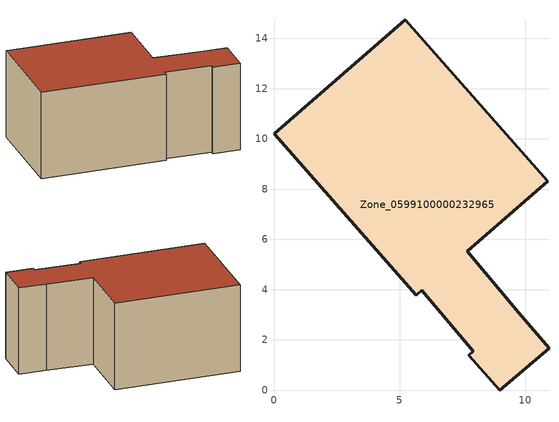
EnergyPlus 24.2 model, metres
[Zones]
Zone_0599100000232965
 floor ground (C_G): 9.74,3.08 10.94,1.66 8.99,0 7.75,1.4 7.92,1.55 5.88,3.97 5.66,3.78 0,10.2 5.22,14.73 10.89,8.3 7.68,5.53 z0
 wall outside (C_F): 0,10.2 5.66,3.78 5.88,3.97 7.92,1.55 7.75,1.4 8.99,0 10.94,1.66 9.74,3.08 7.68,5.53 10.89,8.3 5.22,14.73 0,10.2 z0:6.1
 roof outside (C_R): 9.74,3.08 7.68,5.53 10.89,8.3 5.22,14.73 0,10.2 5.66,3.78 5.88,3.97 7.92,1.55 7.75,1.4 8.99,0 10.94,1.66 z6.1
[BUILDING]
Pand.0599100000232965: North Axis=0; Terrain=City; Loads Convergence Tolerance Value=0.04; Temperature Convergence Tolerance Value=0.4; Solar Distribution=FullExterior; Maximum Number of Warmup Days=25; Minimum Number of Warmup Days=1
[Site:Location]
Rotterdam.The.Hague.AP_ZH_NLD Design_Conditions: Latitude=51.96; Longitude=4.45; Time Zone=1; Elevation=-4.5
[SITE:GROUNDTEMPERATURE:BUILDINGSURFACE]
18, 18, 18, 18, 18, 18, 18, 18, 18, 18, 18, 18
[MATERIAL] Thermal Absorptance=0.9; Solar Absorptance=0.7; Visible Absorptance=0.7
Name | Roughness | Thickness | Conductivity | Density | Specific Heat
G.TI.1946 | MediumSmooth | 0.15 | 1 | 540 | 1210
F.TI.1946 | Rough | 0.3 | 0.857143 | 1920 | 840
R.TI.1946 | MediumRough | 0.2 | 0.1 | 1500 | 1000
[CONSTRUCTION]
C_G: G.TI.1946
C_F: F.TI.1946
C_R: R.TI.1946
[ZONE]
Zone_0599100000232965: Type=1; Multiplier=1; Ceiling Height=Autocalculate; Volume=Autocalculate; Floor Area=autocalculate; Part of Total Floor Area=Yes
[ZONEINFILTRATION:DESIGNFLOWRATE]
Infil_Zone_0599100000232965: Zone or ZoneList or Space or SpaceList=Zone_0599100000232965; Schedule=AlwaysOn; Design Flow Rate Calculation Method=Flow/Area; Flow Rate per Floor Area=0.003; Constant Term Coefficient=1; Temperature Term Coefficient=0; Velocity Term Coefficient=0; Velocity Squared Term Coefficient=0
[HVACTEMPLATE:ZONE:IDEALLOADSAIRSYSTEM]
Zone_0599100000232965: Maximum Heating Supply Air Temperature=50; Minimum Cooling Supply Air Temperature=13; Maximum Heating Supply Air Humidity Ratio=0.0156; Minimum Cooling Supply Air Humidity Ratio=0.0077; Heating Limit=NoLimit; Cooling Limit=NoLimit; Dehumidification Control Type=ConstantSensibleHeatRatio; Cooling Sensible Heat Ratio=0.7; Dehumidification Setpoint=60; Humidification Control Type=None; Humidification Setpoint=30; Outdoor Air Method=None; Outdoor Air Flow Rate per Person=0.00944; Outdoor Air Flow Rate per Zone Floor Area=0; Outdoor Air Flow Rate per Zone=0; Demand Controlled Ventilation Type=None; Outdoor Air Economizer Type=NoEconomizer; Heat Recovery Type=None; Sensible Heat Recovery Effectiveness=0.7; Latent Heat Recovery Effectiveness=0.65
[ZONECONTROL:THERMOSTAT]
ThermostatControl_Zone_0599100000232965: Zone or ZoneList=Zone_0599100000232965; Control Type Schedule=DualSetpointControlType; Control 1=Thermostat_Zone_0599100000232965; Temperature Difference Between Cutout And Setpoint=0
[THERMOSTATSETPOINT:DUALSETPOINT]
Thermostat_Zone_0599100000232965: Heating Setpoint Temperature Schedule=HeatingSetpoint_Zone_0599100000232965; Cooling Setpoint Temperature Schedule=CoolingSetpoint_Zone_0599100000232965
[SCHEDULE:COMPACT]
HeatingSetpoint_Zone_0599100000232965: Through: 12/31, For: AllDays, Until: 24:00, 21
CoolingSetpoint_Zone_0599100000232965: Through: 12/31, For: AllDays, Until: 24:00, 24
DualSetpointControlType: Through: 12/31, For: AllDays, Until: 24:00, 4
AlwaysOn: Through: 12/31, For: AllDays, Until: 24:00, 1
